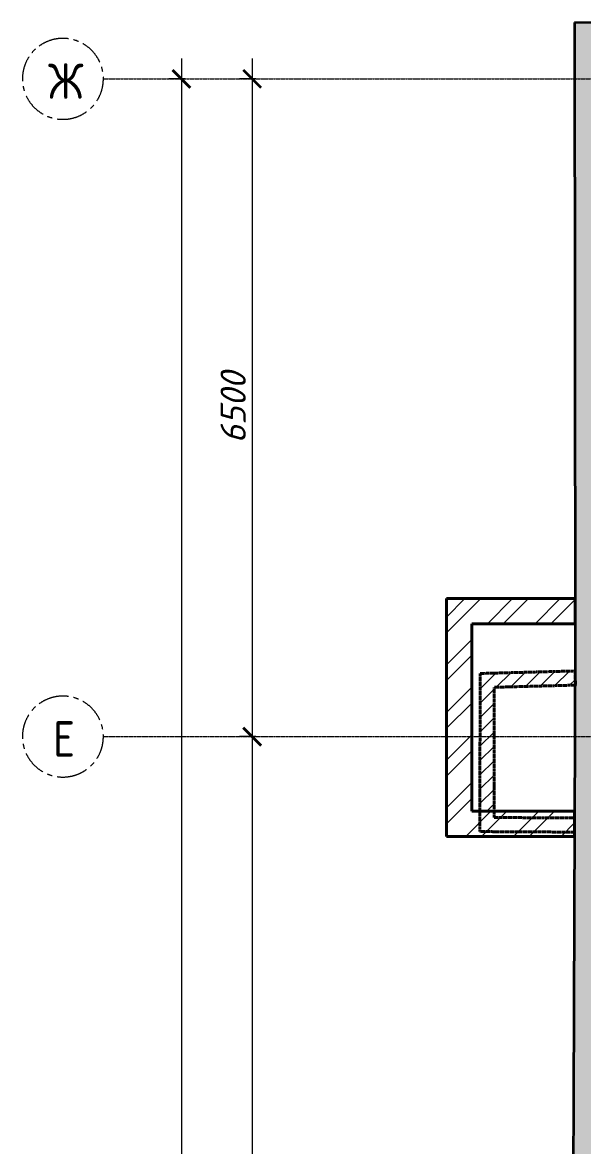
# Model space of a CAD drawing. Header units: millimetres. Extents: x 749182 to 2267578, y 70462 to 311449.
# Drawn here: x 1946309 to 1951846, y 242887 to 253986 of the extents above; entities that cross this region are included whole.
import ezdxf

# ---------------------------------------------------------------- set-up
doc = ezdxf.new("R2010")
doc.units = ezdxf.units.MM
for name, pattern in [('ADSK_Линия сетки', [25, 20, -2.5, 0, -2.5]), ('ADSK_Снесено', [4.5, 3, -1.5]), ('осеваяX2', [4, 2.5, -0.5, 0.5, -0.5])]:
    doc.linetypes.add(name, pattern=pattern)
doc.layers.get('Defpoints').update_dxf_attribs({"color": 255})
for name, color, linetype, lineweight in [('Оси', 165, 'осеваяX2', 13), ('размеры', 7, 'Continuous', 9), ('Стены', 184, 'Continuous', 40), ('Стены наружные', 7, 'Continuous', 18), ('Стены разрез', 7, 'Continuous', 35)]:
    doc.layers.add(name, color=color, linetype=linetype, lineweight=lineweight)
doc.styles.add('М2', font='isocpeui.ttf')
doc.dimstyles.new('SPDS 1_100', dxfattribs={"dimscale": 100, "dimtxt": 2.5, "dimasz": 1.77, "dimexe": 1.25, "dimexo": 0.625, "dimtad": 1, "dimdec": 0, "dimrnd": 0.001, "dimzin": 9, "dimtxsty": 'М2', "dimblk": 'ARCHTICK', "dimcen": 2.5, "dimdle": 2, "dimclrt": 256, "dimadec": 0, "dimazin": 2, "dimtfac": 0.75, "dimtdec": 0, "dimtmove": 1, "dimatfit": 3, "dimfxl": 0, "dimtolj": 1, "dimlwd": 9, "dimlwe": 9, "dimarcsym": 0})
pattern_1 = [(45, (1958195.05, 210071.62), (-70.71068, 70.71068), [])]
pattern_2 = [(45, (1958195.05, 210071.6), (-235.7317, 235.7317), []), (45, (1958352.2, 210071.6), (-235.7317, 235.7317), [])]

# ---------------------------------------------------------------- blocks, each defined once
blk = doc.blocks.new('Существующие стены подвал - Существующие стены подвал-614279-00 План подвала')
at = {"layer": 'Стены', "true_color": 0xc0c0c0}
h = blk.add_hatch(color=9, dxfattribs=at)
h.paths.add_polyline_path([(-6452, 26869), (-5646, 26869), (-5642, 28610), (-5645, 28610), (-5642, 28865), (-5637, 30542), (-6462, 30542), (-6462, 27322), (-6452, 27322), (-6453, 26869)])
h.paths.add_polyline_path([(3296, 27305), (4114, 27305), (4093, 34337), (3281, 34335), (3286, 32815), (3300, 28515), (2971, 28518), (2951, 27305), (3286, 27305)])
h.paths.add_polyline_path([(-5637, 31587), (-5634, 31587), (-5631, 32981), (-5631, 33008), (-5618, 36709), (-5634, 37250), (-5609, 43097), (-1755, 43060), (-1748, 43877), (-6429, 43914), (-6422, 37807), (-6439, 32895), (-6442, 31792), (-6462, 31792), (-6462, 31587), (-5641, 31587)])
h.paths.add_polyline_path([(3290, 35305), (4091, 35307), (4065, 43832), (-617, 43869), (-623, 43050), (3279, 43013), (3290, 36885), (3292, 36554), (3286, 35348), (3290, 35348), (3290, 35307)])
at = {"layer": 'Стены разрез'}
for p, q in [((-2286, 43882), (-6429, 43914)), ((-6429, 43914), (-6422, 37807)), ((-6422, 37807), (-6439, 33282)), ((-6439, 33282), (-6442, 31792))]:
    blk.add_line(p, q, dxfattribs=at)
blk = doc.blocks.new('Ось сетки - Круг_Ø8 мм-6577-00 План подвала')
at = {"layer": 'Оси', "lineweight": 20}
for start, end in [(360, 180), (180, 360)]:
    blk.add_arc((0, 0), 4, start, end, dxfattribs=at)
blk = doc.blocks.new('_ArchTick')
at = {"color": 0, "linetype": 'ByBlock', "const_width": 0.15}
blk.add_lwpolyline([(-0.5, -0.5), (0.5, 0.5)], dxfattribs=at)
blk = doc.blocks.new('*D1869')
at = {"layer": 'Defpoints', "color": 0, "lineweight": 20, "transparency": 16777216}
for p in [(1948680, 253428), (1948580, 246928), (1948680, 246928)]:
    blk.add_point(p, dxfattribs=at)
at = {"layer": 'размеры', "color": 0, "lineweight": 9, "transparency": 16777216}
for p, q in [((1948580, 253628), (1948580, 246728)), ((1948617, 253428), (1948455, 253428)), ((1948617, 246928), (1948455, 246928))]:
    blk.add_line(p, q, dxfattribs=at)
at = {"layer": 'размеры', "color": 0, "lineweight": 9, "transparency": 16777216, "xscale": 177, "yscale": 177, "zscale": 177}
for p, rotation in [((1948580, 253428), 90), ((1948580, 246928), 270)]:
    blk.add_blockref('_ArchTick', p, dxfattribs=dict(at, rotation=rotation))
at = {"layer": 'размеры', "lineweight": 20, "transparency": 16777216, "insert": (1948392, 250178), "char_height": 250, "width": 291.93, "attachment_point": 5, "rotation": 90, "style": 'М2'}
blk.add_mtext('\\A1;6500', dxfattribs=at)
blk = doc.blocks.new('*D1870')
at = {"layer": 'Defpoints', "color": 0, "lineweight": 20, "transparency": 16777216}
for p in [(1948680, 246928), (1948580, 230628), (1948680, 230628)]:
    blk.add_point(p, dxfattribs=at)
at = {"layer": 'размеры', "color": 0, "lineweight": 9, "transparency": 16777216}
for p, q in [((1948580, 247128), (1948580, 230428)), ((1948617, 246928), (1948455, 246928)), ((1948617, 230628), (1948455, 230628))]:
    blk.add_line(p, q, dxfattribs=at)
at = {"layer": 'размеры', "color": 0, "lineweight": 9, "transparency": 16777216, "xscale": 177, "yscale": 177, "zscale": 177}
for p, rotation in [((1948580, 246928), 90), ((1948580, 230628), 270)]:
    blk.add_blockref('_ArchTick', p, dxfattribs=dict(at, rotation=rotation))
at = {"layer": 'размеры', "lineweight": 20, "transparency": 16777216, "insert": (1948392, 238778), "char_height": 250, "width": 248.31, "attachment_point": 5, "rotation": 90, "style": 'М2'}
blk.add_mtext('\\A1;16300', dxfattribs=at)
blk = doc.blocks.new('*D1874')
at = {"layer": 'Defpoints', "color": 0, "lineweight": 20, "transparency": 16777216}
for p in [(1947980, 253428), (1947880, 218678), (1947980, 218678)]:
    blk.add_point(p, dxfattribs=at)
at = {"layer": 'размеры', "color": 0, "lineweight": 9, "transparency": 16777216}
for p, q in [((1947880, 253628), (1947880, 218478)), ((1947917, 253428), (1947755, 253428)), ((1947917, 218678), (1947755, 218678))]:
    blk.add_line(p, q, dxfattribs=at)
at = {"layer": 'размеры', "color": 0, "lineweight": 9, "transparency": 16777216, "xscale": 177, "yscale": 177, "zscale": 177}
for p, rotation in [((1947880, 253428), 90), ((1947880, 218678), 270)]:
    blk.add_blockref('_ArchTick', p, dxfattribs=dict(at, rotation=rotation))
at = {"layer": 'размеры', "lineweight": 20, "transparency": 16777216, "insert": (1947691, 236053), "char_height": 250, "width": 186.23, "attachment_point": 5, "rotation": 90, "style": 'М2'}
blk.add_mtext('\\A1;34750', dxfattribs=at)

msp = doc.modelspace()

# ---------------------------------------------------------------- hatches: boundary and pattern name
at = {"layer": 'Стены наружные', "lineweight": 9}
h = msp.add_hatch(dxfattribs=at)
h.set_pattern_fill('FP_4', color=0, style=0, pattern_type=2)
h.set_pattern_definition(pattern_2)
h.paths.add_polyline_path([(1950751.5739, 246192.1442), (1950751.5739, 248292.0594), (1950501.5739, 248292.0594), (1950501.5739, 246192.1442)])
h = msp.add_hatch(dxfattribs=at)
h.set_pattern_fill('FP_4', color=0, style=0, pattern_type=2)
h.set_pattern_definition(pattern_2)
h.paths.add_polyline_path([(1951773.1866, 248042.0594), (1951773.0424, 248292.0594), (1950751.5739, 248292.0594), (1950751.5739, 248042.0594), (1951766.4759, 248042.0594)])
at = {"layer": 'Стены наружные', "linetype": 'ADSK_Снесено', "lineweight": 9}
h = msp.add_hatch(dxfattribs=at)
h.set_pattern_fill('FP_1', color=0, style=0, pattern_type=2)
h.set_pattern_definition(pattern_1)
h.paths.add_polyline_path([(1950831.5128, 246192.1442), (1950971.513, 246192.1442), (1950973.0308, 247555.6652), (1950833.1998, 247551.9429)])
h = msp.add_hatch(dxfattribs=at)
h.set_pattern_fill('FP_1', color=0, style=0, pattern_type=2)
h.set_pattern_definition(pattern_1)
h.paths.add_polyline_path([(1950973.0308, 247415.6156), (1951771.862, 247436.8807), (1951772.3882, 247576.9443), (1950973.2045, 247555.6699)])
at = {"layer": 'Стены наружные', "lineweight": 9}
h = msp.add_hatch(dxfattribs=at)
h.set_pattern_fill('FP_4', color=0, style=0, pattern_type=2)
h.set_pattern_definition(pattern_2)
h.paths.add_polyline_path([(1951756.5198, 245942.1442), (1951766.2468, 245942.2598), (1951766.4759, 246192.1442), (1950501.5739, 246192.1442), (1950501.5739, 245942.1442), (1950751.5739, 245942.1442)])

# ---------------------------------------------------------------- linework, layer by layer
at = {"layer": 'Оси', "linetype": 'ADSK_Линия сетки'}
for p, q in [((1947108.8213, 253428.4045), (2015336.7643, 253428.4045)), ((1947108.8213, 246928.4045), (2015336.7643, 246928.4045))]:
    msp.add_line(p, q, dxfattribs=at)
at = {"layer": 'Стены наружные', "color": 0, "lineweight": 40}
for p, q in [((1950501.5739, 248292.0594), (1950501.5739, 245942.1442)), ((1951773.1866, 248292.0594), (1950501.5739, 248292.0594)), ((1951773.1866, 248042.0594), (1951773.1866, 248292.0594)), ((1950751.5739, 246192.1442), (1950751.5739, 248042.0594)), ((1950751.5739, 248042.0594), (1951773.1866, 248042.0594)), ((1951766.716, 246192.1442), (1950751.5739, 246192.1442)), ((1951766.716, 245942.1442), (1951766.716, 246192.1442)), ((1950501.5739, 245942.1442), (1951766.716, 245942.1442))]:
    msp.add_line(p, q, dxfattribs=at)
at = {"layer": 'Стены наружные', "color": 0, "linetype": 'ADSK_Снесено', "lineweight": 40}
for p, q in [((1950833.1998, 247551.9429), (1950831.2613, 245989.4192)), ((1951772.3882, 247576.9443), (1950833.1998, 247551.9429)), ((1951776.1137, 247436.9939), (1951772.3882, 247576.9443)), ((1950971.4342, 246128.6345), (1950973.0308, 247415.6156)), ((1950973.0308, 247415.6156), (1951776.1137, 247436.9939)), ((1951767.1903, 246124.1668), (1950971.4342, 246128.6345)), ((1951766.4043, 245984.169), (1951767.1903, 246124.1668)), ((1950831.2613, 245989.4192), (1951766.4043, 245984.169))]:
    msp.add_line(p, q, dxfattribs=at)

# ---------------------------------------------------------------- block references
at = {"layer": 'Оси', "lineweight": 20, "xscale": 99.99999999999993, "yscale": 99.99999999999993, "zscale": 99.99999999999993, "rotation": 269.9999999999994}
for p in [(1946708.8213, 253428.4045), (1946708.8213, 246928.4045)]:
    msp.add_blockref('Ось сетки - Круг_Ø8 мм-6577-00 План подвала', p, dxfattribs=at)
at = {"layer": 'Стены'}
msp.add_blockref('Существующие стены подвал - Существующие стены подвал-614279-00 План подвала', (1958195.046, 210071.6162), dxfattribs=at)

# ---------------------------------------------------------------- texts
at = {"layer": 'Оси', "char_height": 350, "attachment_point": 1, "style": 'М2'}
for s, insert, width in [('\\fGOST Common|b0|i0|c204|p34|;\\W.9;Ж', (1946562.6484, 253580.9914), 389.620125), ('\\fGOST Common|b0|i0|c204|p34|;\\W.9;Е', (1946610.3484, 247080.9914), 274.177125)]:
    msp.add_mtext(s, dxfattribs=dict(at, insert=insert, width=width))

# ---------------------------------------------------------------- dimensions: what is measured, and where the dimension line sits
at = {"layer": 'размеры', "lineweight": 20}
for base, p1, p2, picture, middle in [((1947879.8366, 218678.4045), (1947979.8215, 253428.4045), (1947979.8215, 218678.4045), '*D1874', (1947690.7267, 236053.4045)), ((1948579.8366, 246928.4045), (1948679.8215, 253428.4045), (1948679.8215, 246928.4045), '*D1869', (1948392.3366, 250178.4045)), ((1948579.8366, 230628.4045), (1948679.8215, 246928.4045), (1948679.8215, 230628.4045), '*D1870', (1948392.3366, 238778.4045))]:
    dim = msp.add_linear_dim(base=base, p1=p1, p2=p2, angle=90, dimstyle='SPDS 1_100', dxfattribs=at)
    dim.commit()
    dim.dimension.update_dxf_attribs({"geometry": picture, "text_midpoint": middle})

doc.saveas('drawing.dxf')
